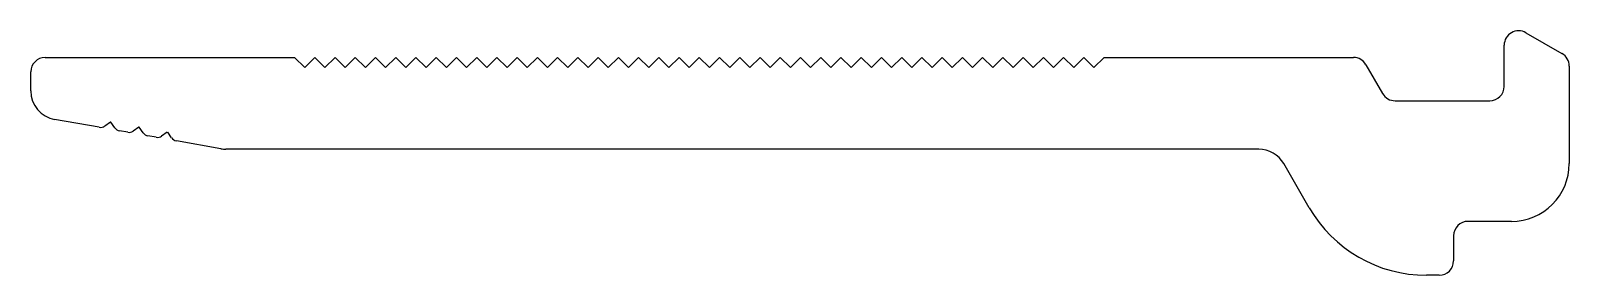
# Model space of a CAD drawing. Extents: x -20.2 to 33.1, y -5.5 to 3.
import ezdxf

# ---------------------------------------------------------------- set-up
doc = ezdxf.new("R2010")
doc.units = 0
doc.header["$MEASUREMENT"] = 0
doc.layers.get('0').update_dxf_attribs({"linetype": 'CONTINUOUS'})

msp = doc.modelspace()

# ---------------------------------------------------------------- linework, layer by layer
for p, q in [((31.555, 2.943), (32.805, 2.222)), ((30.805, 1.085), (30.805, 2.51)), ((-19.657, 2.085), (-11.033, 2.085)), ((-11.033, 2.085), (-10.683, 1.735)), ((-10.683, 1.735), (-10.333, 2.085)), ((-10.333, 2.085), (-9.983, 1.735)), ((-9.983, 1.735), (-9.633, 2.085)), ((-9.633, 2.085), (-9.283, 1.735)), ((-9.283, 1.735), (-8.933, 2.085)), ((-8.933, 2.085), (-8.583, 1.735)), ((-8.583, 1.735), (-8.233, 2.085)), ((-8.233, 2.085), (-7.883, 1.735)), ((-7.883, 1.735), (-7.533, 2.085)), ((-7.533, 2.085), (-7.183, 1.735)), ((-7.183, 1.735), (-6.833, 2.085)), ((-6.833, 2.085), (-6.483, 1.735)), ((-6.483, 1.735), (-6.133, 2.085)), ((-6.133, 2.085), (-5.783, 1.735)), ((-5.783, 1.735), (-5.433, 2.085)), ((-5.433, 2.085), (-5.083, 1.735)), ((-5.083, 1.735), (-4.733, 2.085)), ((-4.733, 2.085), (-4.383, 1.735)), ((-4.383, 1.735), (-4.033, 2.085)), ((-4.033, 2.085), (-3.683, 1.735)), ((-3.683, 1.735), (-3.333, 2.085)), ((-3.333, 2.085), (-2.983, 1.735)), ((-2.983, 1.735), (-2.633, 2.085)), ((-2.633, 2.085), (-2.283, 1.735)), ((-2.283, 1.735), (-1.933, 2.085)), ((-1.933, 2.085), (-1.583, 1.735)), ((-1.583, 1.735), (-1.233, 2.085)), ((-1.233, 2.085), (-0.883, 1.735)), ((-0.883, 1.735), (-0.533, 2.085)), ((-0.533, 2.085), (-0.183, 1.735)), ((-0.183, 1.735), (0.167, 2.085)), ((0.167, 2.085), (0.517, 1.735)), ((0.517, 1.735), (0.867, 2.085)), ((0.867, 2.085), (1.217, 1.735)), ((1.217, 1.735), (1.567, 2.085)), ((1.567, 2.085), (1.917, 1.735)), ((1.917, 1.735), (2.267, 2.085)), ((2.267, 2.085), (2.617, 1.735)), ((2.617, 1.735), (2.967, 2.085)), ((2.967, 2.085), (3.317, 1.735)), ((3.317, 1.735), (3.667, 2.085)), ((3.667, 2.085), (4.017, 1.735)), ((4.017, 1.735), (4.367, 2.085)), ((4.367, 2.085), (4.717, 1.735)), ((4.717, 1.735), (5.067, 2.085)), ((5.067, 2.085), (5.417, 1.735)), ((5.417, 1.735), (5.767, 2.085)), ((5.767, 2.085), (6.117, 1.735)), ((6.117, 1.735), (6.467, 2.085)), ((6.467, 2.085), (6.817, 1.735)), ((6.817, 1.735), (7.167, 2.085)), ((7.167, 2.085), (7.517, 1.735)), ((7.517, 1.735), (7.867, 2.085)), ((7.867, 2.085), (8.217, 1.735)), ((8.217, 1.735), (8.567, 2.085)), ((8.567, 2.085), (8.917, 1.735)), ((8.917, 1.735), (9.267, 2.085)), ((9.267, 2.085), (9.617, 1.735)), ((9.617, 1.735), (9.967, 2.085)), ((9.967, 2.085), (10.317, 1.735)), ((10.317, 1.735), (10.667, 2.085)), ((10.667, 2.085), (11.017, 1.735)), ((11.017, 1.735), (11.367, 2.085)), ((11.367, 2.085), (11.717, 1.735)), ((11.717, 1.735), (12.067, 2.085)), ((12.067, 2.085), (12.417, 1.735)), ((12.417, 1.735), (12.767, 2.085)), ((12.767, 2.085), (13.117, 1.735)), ((13.117, 1.735), (13.467, 2.085)), ((13.467, 2.085), (13.817, 1.735)), ((13.817, 1.735), (14.167, 2.085)), ((14.167, 2.085), (14.517, 1.735)), ((14.517, 1.735), (14.867, 2.085)), ((14.867, 2.085), (15.217, 1.735)), ((15.217, 1.735), (15.567, 2.085)), ((15.567, 2.085), (15.917, 1.735)), ((15.917, 1.735), (16.267, 2.085)), ((16.267, 2.085), (16.617, 1.735)), ((16.617, 1.735), (16.967, 2.085)), ((16.967, 2.085), (25.592, 2.085)), ((26.025, 1.835), (26.602, 0.835)), ((33.055, 1.789), (33.055, -1.59)), ((-20.157, 0.924), (-20.157, 1.585)), ((27.035, 0.585), (30.305, 0.585)), ((-17.788, -0.333), (-19.331, -0.061)), ((-17.403, -0.152), (-17.601, -0.291)), ((-17.253, -0.353), (-17.392, -0.154)), ((-16.803, -0.506), (-17.092, -0.455)), ((-16.418, -0.326), (-16.617, -0.465)), ((-16.268, -0.526), (-16.407, -0.328)), ((-15.434, -0.5), (-15.632, -0.638)), ((-15.284, -0.7), (-15.422, -0.502)), ((-15.819, -0.68), (-16.107, -0.629)), ((-13.58, -1.075), (-15.122, -0.803)), ((22.315, -1.09), (-13.406, -1.09)), ((24.064, -3.119), (23.181, -1.59)), ((31.055, -3.59), (29.555, -3.59)), ((29.055, -4.09), (29.055, -4.957)), ((28.555, -5.457), (28.113, -5.457))]:
    msp.add_line(p, q)
for centre, radius, start, end in [((31.305, 2.51), 0.5, 60, 180), ((32.555, 1.789), 0.5, 360, 60), ((-19.657, 1.585), 0.5, 90, 180), ((25.592, 1.585), 0.5, 30, 90), ((30.305, 1.085), 0.5, 270, 0), ((-19.157, 0.924), 1, 180, 260), ((27.035, 1.085), 0.5, 210, 270), ((-17.745, -0.086), 0.25, 260, 305), ((-17.399, -0.159), 0.008, 35, 125), ((-17.048, -0.209), 0.25, 215, 260), ((-16.76, -0.26), 0.25, 260, 305), ((-16.414, -0.333), 0.008, 35, 125), ((-16.064, -0.383), 0.25, 215, 260), ((-15.429, -0.506), 0.008, 35, 125), ((-15.775, -0.434), 0.25, 260, 305), ((-15.079, -0.556), 0.25, 215, 260), ((-13.406, -0.09), 1, 260, 270), ((22.315, -2.09), 1, 30, 90), ((31.055, -1.59), 2, 270, 0), ((28.113, -0.782), 4.675, 210, 270), ((29.555, -4.09), 0.5, 90, 180), ((28.555, -4.957), 0.5, 270, 0)]:
    msp.add_arc(centre, radius, start, end)

doc.saveas('drawing.dxf')
